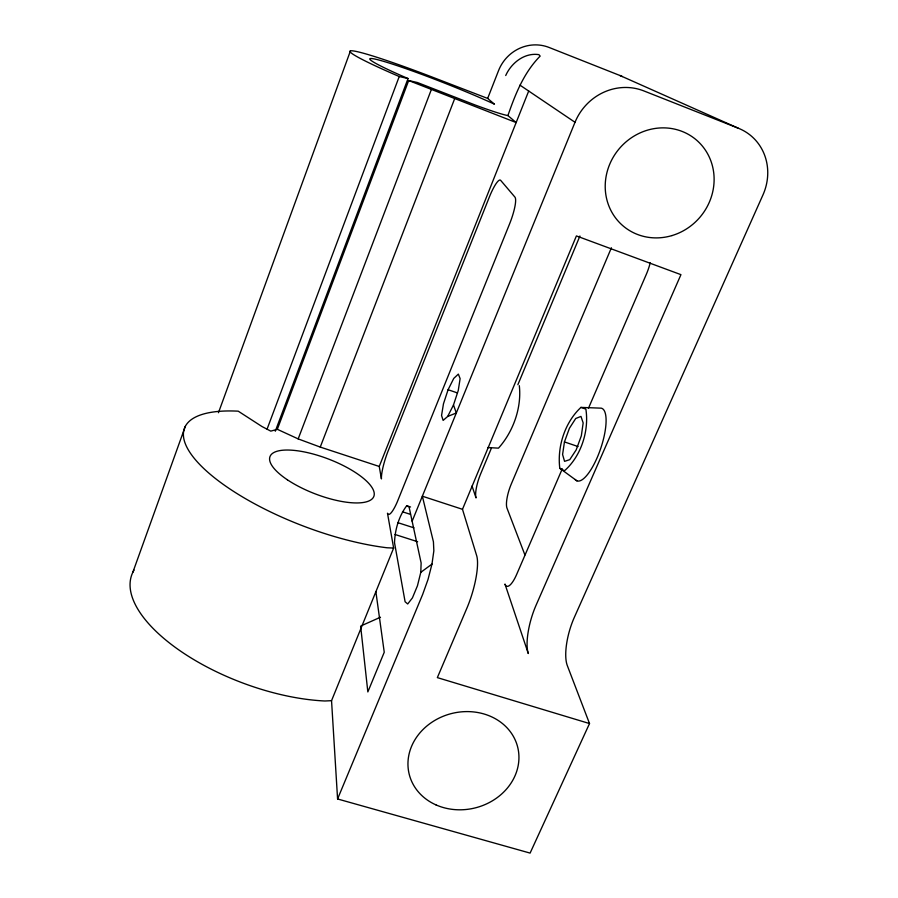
<?xml version="1.0" encoding="UTF-8"?>
<svg xmlns="http://www.w3.org/2000/svg" width="898" height="898" viewBox="0 0 898 898"><rect width="100%" height="100%" fill="white"/><g stroke="black" fill="none" stroke-linecap="round" stroke-linejoin="round"><path stroke-width="1.35" d="M420.792 572.34L421.128 562.956L409.061 506.932L406.693 505.742C398.869 516.283 394.952 529.663 394.514 542.706L405.099 601.75L407.703 603.972L412.429 597.888L417.458 585.754L420.792 572.34L431.972 564.09L433.846 550.856L433.431 541.82L422.352 496.201L462.481 509.301L476.681 555.682A40.163 10.349 -73.2 0 1 466.87 608.227L437.348 677.62L589.515 723.552L530.101 853.1L337.581 798.973L331.542 700.676L393.638 548.061L387.487 513.218A25.694 5.051 -72 0 0 397.253 501.937L509.525 224.04A24.078 4.961 -69.6 0 0 514.913 197.089L500.669 180.363A22.618 4.367 -69.6 0 0 489.264 197.257L387.521 452.502A24.235 4.512 -71.7 0 0 381.437 478.915L379.237 466.455L528.697 91.035M564.449 441.917L562.586 454.523L564.573 461.348L569.759 459.653L576.19 449.887L581.343 435.777L583.161 422.947L580.972 416.403L575.719 418.502L569.433 428.245L564.449 441.917L578.054 446.553M431.972 564.09L428.032 579.435L422.677 594.397L337.581 798.973M448.091 389.721L443.466 403.808L441.558 415.505L443.129 420.41L447.675 416.459L456.33 412.979L453.49 404.976L458.272 390.439L460.113 378.619L458.35 374.107L453.759 378.406L448.091 389.721L457.116 392.819M132.837 572.295L185.314 426.382M218.461 412.721L350.445 50.894M267.088 429.109L399.228 76.521A99.757 6.14 21.5 0 1 351.735 50.782A99.757 6.14 21.5 0 1 433.465 77.554L487.659 98.421L494.45 104.179A78.687 4.849 21.5 0 0 384.209 61.524A78.687 4.849 21.5 0 0 408.04 78.553L275.282 431.231M393.638 548.061L387.049 547.769A145.162 48.874 21 0 1 205.53 470.148A145.162 48.874 21 0 1 238.217 411.172L261.992 426.539L270.781 431.13L277.314 429.3L408.68 80.539L417.379 82.515L474.773 104.853A54.127 3.379 21.6 0 0 507.909 115.573L516.148 122.555L408.68 80.539M379.237 466.455L320.249 447.081L298.181 438.898L431.253 89.8M320.249 447.081L454.556 98.948M487.659 98.421L498.525 70.673A39.748 38.21 -62.8 0 1 549.116 47.471L619.934 75.499A39.411 37.39 -57.1 0 1 622.37 76.566M507.909 115.573C515.373 94.032 523.949 72.513 540.158 56.091L538.89 54.643C524.567 52.41 511.31 62.927 505.72 75.522M412.137 521.21L575.012 122.285A53.813 50.872 -53.7 0 1 643.81 90.9L738.291 128.212A53.274 49.345 -50.5 0 1 762.952 194.933L574.316 617.397A37.211 12.729 -74.1 0 0 567.312 665.586L589.515 723.552M462.481 509.301L576.404 235.927L680.942 274.653L536.039 605.297A37.413 11.775 -73.8 0 0 528.293 653.531L504.968 584.059A22.405 6.421 -73 0 0 516.687 574.361L562.294 468.812M491.431 448.057L480.632 473.92A19.363 4.872 -71.9 0 0 476.041 497.93L472.045 486.054M517.865 384.703L579.928 236.006M611.403 247.781L511.254 484.089A19.285 5.276 -72.1 0 0 506.977 508.1L524.926 554.964M588.426 408.321L646.268 274.451A23.617 7.162 -68.9 0 0 650.219 262.788M447.675 416.459L453.49 404.976M575.147 479.487A38.322 11.977 -71.3 0 0 599.729 451.234A38.322 11.977 -71.3 0 0 601.211 408.163L580.939 407.4C564.887 422.318 557.063 446.71 559.802 468.307L576.931 480.845M361.872 625.513L380.494 617.218M331.542 700.676L324.896 700.99A141.289 62.265 20.7 0 1 180.621 651.162A141.289 62.265 20.7 0 1 134.038 570.084M487.636 447.541L498.48 448.147C513.229 431.725 521.794 407.714 519.313 385.669M399.228 76.521L408.04 78.553M395.019 534.478L417.637 541.719M398.05 522.726L413.967 527.844M406.693 505.742L410.566 507M402.484 511.793L410.453 514.374M580.939 407.4L585.878 409.129C589.223 430.872 581.141 456.15 564.483 470.765L559.802 468.307M619.934 75.499L738.291 128.212M277.314 429.3L298.181 438.898M519.964 85.142L575.012 122.285M375.88 591.692L384.243 652.24L367.843 691.931L360.626 626.063M671.929 235.59A56.473 52.937 -49.6 0 0 699.475 142.861A56.473 52.937 -49.6 0 0 607.587 170.205A56.473 52.937 -49.6 0 0 671.929 235.59M435.9 804.855A55.901 48.638 -14.2 0 0 518.943 757.25A55.901 48.638 -14.2 0 0 435.508 720.005A55.901 48.638 -14.2 0 0 435.9 804.855M287.371 479.79A55.609 18.645 21 0 0 373.254 497.559A55.609 18.645 21 0 0 305.163 452.109A55.609 18.645 21 0 0 287.371 479.79"/></g></svg>
